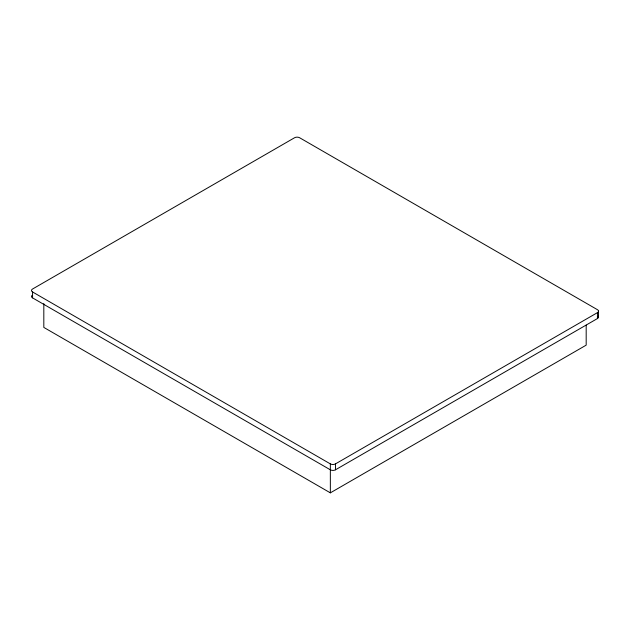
<?xml version="1.0" encoding="UTF-8"?>
<svg xmlns="http://www.w3.org/2000/svg" width="630" height="630" viewBox="0 0 630 630"><rect width="100%" height="100%" fill="white"/><g stroke="black" fill="none" stroke-linecap="round" stroke-linejoin="round"><path stroke-width="0.94" d="M32.563 291.966L330.348 463.893A3.615 2.087 0 0 0 335.467 463.893L597.437 312.645A3.615 2.087 0 0 0 597.437 309.692L299.652 137.765A3.615 2.087 0 0 0 294.533 137.765L32.563 289.012A3.615 2.087 0 0 0 32.563 291.966L32.563 297.88L330.348 469.807A3.615 2.087 0 0 0 335.467 469.807L597.437 318.552A3.615 2.087 0 0 0 598.224 316.276M43.816 303.597L43.816 327.419L330.348 492.849L586.183 345.145L586.183 325.127M598.5 311.173L598.5 317.079M597.437 312.645L597.437 318.552M335.467 463.893L335.467 469.807M330.348 463.893L330.348 492.849M32.563 297.88A3.615 2.087 0 0 1 31.776 295.604"/></g></svg>
